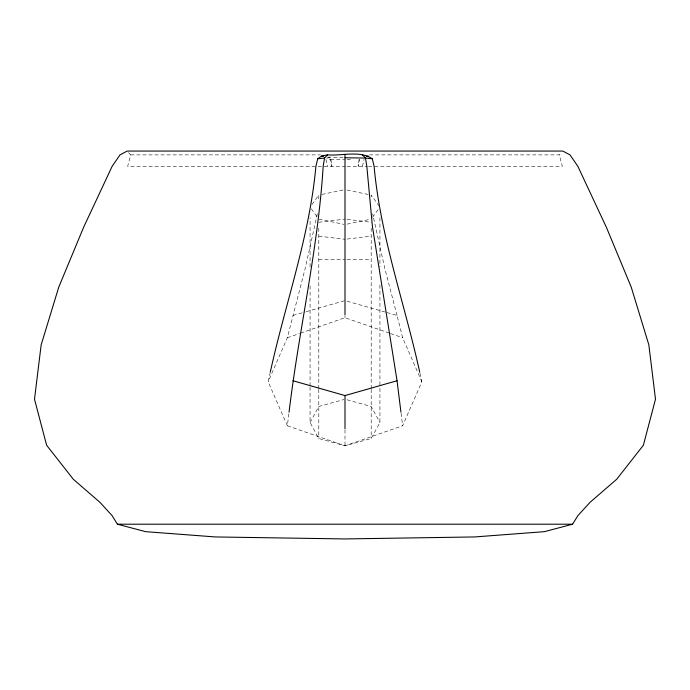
<?xml version="1.0" encoding="UTF-8"?>
<svg xmlns="http://www.w3.org/2000/svg" width="690" height="690" viewBox="0 0 690 690"><rect width="100%" height="100%" fill="white"/><g stroke="black" fill="none" stroke-linecap="round" stroke-linejoin="round"><path stroke-width="0.52" stroke-dasharray="3.45 2.59" d="M310.069 385.977L310.069 284.987M310.069 266.927L310.069 217.79M310.069 387.055L310.069 422.504L318.797 438.512L345 445.792L371.194 438.512L379.931 422.504L379.931 387.055M419.986 373.333L421.849 381.751L402.641 425.782L345 445.792L287.359 425.782L288.929 413.207M359.162 159.364L358.101 166.342L359.464 159.347M287.359 425.782L268.151 381.751L270.014 373.333M317.34 213.814L305.265 268.134L287.359 337.721L268.151 381.751M362.466 166.342L364.061 159.356M128.573 152.585L130.686 154.879L127.65 166.342L345 166.342M310.069 422.504L318.797 406.496L343.991 399.493M311.94 204.525L318.797 195.089L318.797 199.108M372.445 217.385L378.681 208.811M369.486 154.879L559.314 154.879L561.427 152.585M287.359 337.721L299.495 333.512M300.512 333.158L345 317.711L389.488 333.158M292.957 315.451L305.204 311.958M306.222 311.664L345 300.607M321.945 194.433L345 189.629M347.096 224.121L370.151 219.317M326.68 158.165L330.536 157.372L331.899 166.342L330.536 159.347L326.68 158.553M318.797 222.258L345 219.101M347.096 239.042L371.194 236.144M347.07 159.726L352.228 159.571M130.686 154.879L320.514 154.879M347.018 166.342L367.39 166.342M368.46 166.342L562.35 166.342L559.314 154.879M318.797 259.492L345 259.492M347.096 259.492L371.194 259.492M327.534 157.096L343.974 157.579M330.536 159.347L345 159.795M347.096 219.351L371.194 222.258M318.797 236.144L345 239.301M347.096 190.069L368.055 194.433M318.797 219.101L343.948 224.345M347.018 399.777L371.194 406.496L379.931 422.504M347.044 301.194L385.814 312.251M386.84 312.536L397.043 315.451L402.641 337.721L421.849 381.751M390.506 333.512L402.641 337.721M379.31 206.232L371.194 195.089L371.194 199.108M311.319 208.811L317.555 217.385M397.043 315.451L384.735 268.134L372.66 213.814M325.939 159.356L327.534 166.342M401.071 413.207L402.641 425.782M379.931 217.79L379.931 266.927M379.931 284.987L379.931 385.977M371.194 228.148L371.194 388.962M371.194 389.367L371.194 438.512M345 315.572L345 317.711M345 429.767L345 445.792M318.797 228.148L318.797 388.962M318.797 389.367L318.797 438.512"/><path stroke-width="1.03" d="M289.058 412.163C298.873 330.01 318.09 249.081 323.17 166.342L324.533 158.062L327.534 154.845C342.033 156.138 359.473 150.196 372.29 158.769L374.109 166.342C380.449 236.756 404.728 303.591 419.753 372.281M270.247 372.281C285.272 303.591 309.551 236.756 315.891 166.342L317.711 158.769L321.713 155.975L327.534 154.845M572.596 524.202L577.875 515.654L590.002 502.372L616.688 479.265L643.373 445.248L655.5 399.217L648.833 344.819L631.238 287.144L606.381 227.286L577.875 166.342L569.992 154.879L562.833 151.058L127.167 151.058L120.008 154.879L112.125 166.342L83.619 227.286L58.762 287.144L41.167 344.819L34.5 399.217L46.627 445.248L73.312 479.265L99.998 502.372L112.125 515.654L117.404 524.202L145.599 531.662L215.28 536.941L345 538.942L474.72 536.941L544.401 531.662L572.596 524.202L117.404 524.202M292.957 380.742L345 395.577L397.043 380.742L372.428 226.527L366.83 166.342L365.467 158.062L362.466 154.845M366.347 156.345L368.288 155.975M317.711 158.769L324.533 158.062M345 157.743L365.467 158.062L372.29 158.769M321.713 155.975L323.653 156.345M397.043 380.742L400.942 412.163M345 154.336L345 314.795M345 395.577L345 428.697"/></g></svg>
